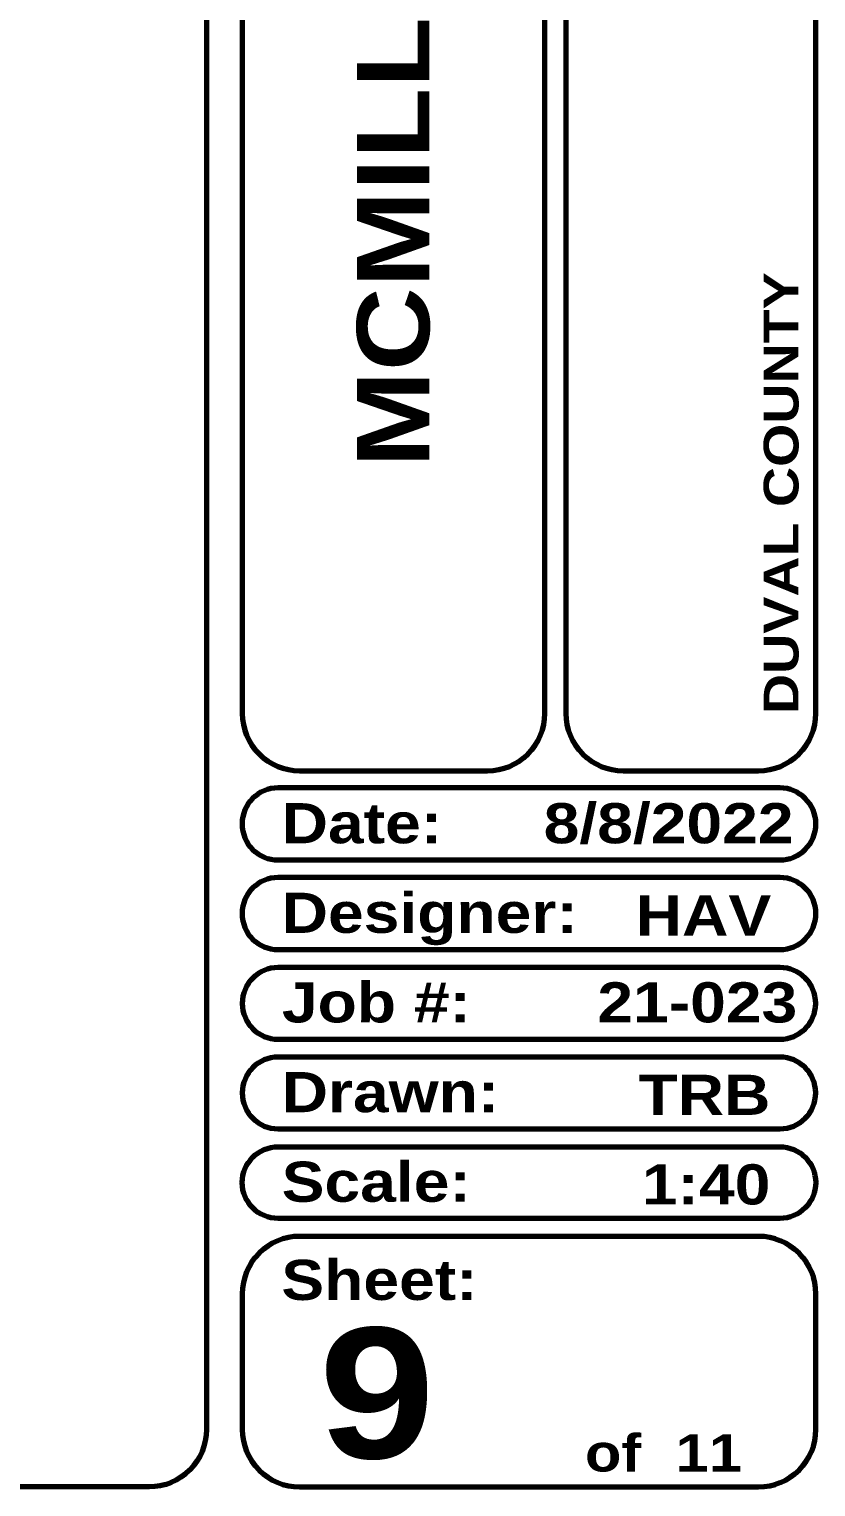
# Paper-space layout 'ESC' of a CAD drawing. Header units: feet, sheet in inches. Extents: x -1.2 to 33.8, y 0.1 to 22.9.
# Drawn here: x 31.07 to 33.78, y 0.08 to 5.11 of the extents above; entities that cross this region are included whole.
import ezdxf
from ezdxf.enums import TextEntityAlignment as Align

# ---------------------------------------------------------------- set-up
doc = ezdxf.new("R2010")
doc.units = ezdxf.units.FT
doc.header["$MEASUREMENT"] = 0
doc.layers.add('Border', color=118, linetype='Continuous', lineweight=70)
doc.layers.add('TBLK', color=7, linetype='Continuous')
doc.styles.add('ROMAND', font='ariblk.ttf')

# ---------------------------------------------------------------- blocks, each defined once
blk = doc.blocks.new('A$Ca8f96253')
at = {"layer": 'Border'}
for points in [[(32.8026, 11.2123), (32.8026, -11.2123, -0.414214), (32.6047, -11.4103), (1.4979, -11.4103, -0.414214), (1.3, -11.2123), (1.3, 11.2123, -0.414214), (1.4979, 11.4103), (32.6047, 11.4103, -0.414214)], [(33.9706, -8.7413), (33.9706, -2.5546, 0.414214), (33.7727, -2.3567), (33.1242, -2.3567, 0.414214), (32.9263, -2.5546), (32.9263, -8.7413, 0.414214), (33.1242, -8.9392), (33.7727, -8.9392, 0.414214)], [(34.2404, -2.3567, 0.414214), (34.0425, -2.5546), (34.0425, -8.7413, 0.414214), (34.2404, -8.9392), (34.7076, -8.9392, 0.414214), (34.9055, -8.7413), (34.9055, -2.5546, 0.414214), (34.7076, -2.3567)], [(34.7812, -9.2472, 1), (34.7812, -8.9986), (33.05, -8.9986, 1), (33.05, -9.2472)], [(34.7812, -9.5564, 1), (34.7812, -9.3078), (33.05, -9.3078, 1), (33.05, -9.5564)], [(34.7812, -9.8657, 1), (34.7812, -9.6183), (33.05, -9.6183, 1), (33.05, -9.8657)], [(34.7812, -10.1749, 1), (34.7812, -9.9275), (33.05, -9.9275, 1), (33.05, -10.1749)], [(33.05, -10.4842, -1), (33.05, -10.2368), (34.7812, -10.2368, -1), (34.7812, -10.4842)], [(34.9055, -10.7439, 0.414214), (34.7076, -10.546), (33.1242, -10.546, 0.414214), (32.9263, -10.7439), (32.9263, -11.2123, 0.414214), (33.1242, -11.4103), (34.7076, -11.4103, 0.414214), (34.9055, -11.2123)]]:
    blk.add_lwpolyline(points, format="xyb", close=True, dxfattribs=at)
at = {"style": 'ROMAND'}
for s, height, p in [('MCMILLAN SUBDIVISION', 0.25, (33.572, -7.8929)), ('DUVAL COUNTY', 0.12, (34.8456, -8.7436))]:
    blk.add_text(s, height=height, rotation=90, dxfattribs=at).set_placement(p)
for s, height, p in [('Date:', 0.13854, (33.0621, -9.1896)), ('Designer:', 0.13854, (33.0621, -9.4988)), ('Job #:', 0.13854, (33.063, -9.8078)), ('Drawn:', 0.13854, (33.0622, -10.1176)), ('Scale:', 0.13854, (33.0622, -10.4267)), ('Sheet:', 0.13854, (33.0611, -10.7654)), ('of', 0.12864, (34.1088, -11.3574)), ('11', 0.12864, (34.4216, -11.3574))]:
    blk.add_text(s, height=height, dxfattribs=at).set_placement(p)
for s, p in [('8/8/2022', (34.8285, -9.1896)), ('HAV', (34.7515, -9.508)), ('21-023', (34.8413, -9.8078)), ('TRB', (34.7486, -10.1268)), ('1:40', (34.7486, -10.436))]:
    blk.add_text(s, height=0.13854, dxfattribs=at).set_placement(p, align=Align.RIGHT)

psp = doc.layouts.new('ESC')

# ---------------------------------------------------------------- block references
at = {"layer": 'TBLK'}
psp.add_blockref('A$Ca8f96253', (-1.1245, 11.4887), dxfattribs=at)

# ---------------------------------------------------------------- texts
at = {"style": 'ROMAND'}
psp.add_text('9', height=0.45, dxfattribs=at).set_placement((32.2664, 0.177), align=Align.CENTER)

doc.saveas('drawing.dxf')
